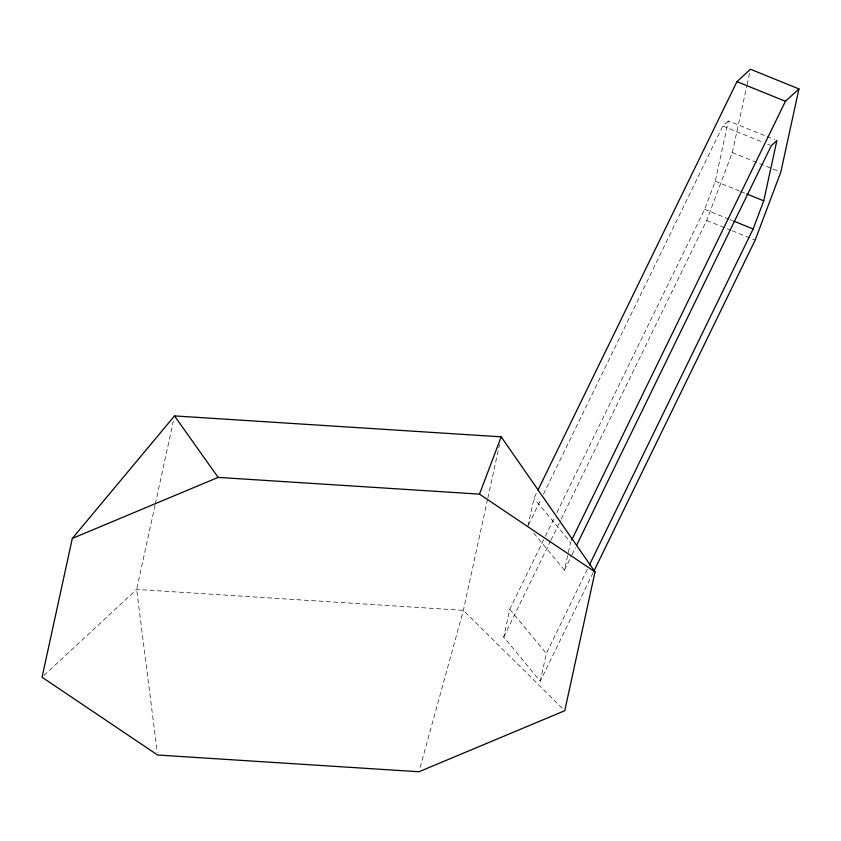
<?xml version="1.0" encoding="UTF-8"?>
<svg xmlns="http://www.w3.org/2000/svg" width="841" height="841" viewBox="0 0 841 841"><rect width="100%" height="100%" fill="white"/><g stroke="black" fill="none" stroke-linecap="round" stroke-linejoin="round"><path stroke-width="0.63" stroke-dasharray="4.21 3.15" d="M155.028 505.22L136.662 589.425L157.267 752.422M155.301 503.948L173.383 421.015M487.559 499.354L463.359 610.356L419.648 769.231M487.843 498.082L499.522 444.49M593.147 572.689L540.279 681.199L503.717 637.1L509.772 609.336L544.831 537.357M527.927 526.056L533.982 498.293L536.863 492.384M540.279 681.199L546.335 653.436L587.701 568.548M533.751 533.068L564.5 570.156L570.555 542.392L533.982 498.293M556.91 512.579L704.653 209.304L715.26 181.183L728.411 120.894L765.983 136.126M561.22 519.065L706.703 220.437L732.311 152.536L746.84 85.908M747.123 84.626L749.636 73.093M528.505 524.868L541.152 498.913M543.454 494.193L722.818 126.024L728.411 120.894M545.41 536.18L554.608 517.299M503.717 637.1L550.287 541.488M550.866 540.311L560.642 520.243M564.5 570.156L571.396 556.006M571.964 554.818L575.412 547.754M43.963 675.46L136.662 589.425L463.359 610.356L563.838 709.793M767.192 136.62L774.456 139.574M722.818 126.024L762.808 142.245M767.654 144.21L770.083 145.188M732.311 152.536L779.575 171.701M715.26 181.183L739.502 191.012M740.711 191.506L745.557 193.472M704.653 209.304L728.895 219.133M730.104 219.627L732.532 220.615M706.703 220.437L730.945 230.276M732.154 230.76L755.176 240.106M509.772 609.336L546.335 653.436"/><path stroke-width="1.26" d="M72.315 538.429L42.05 677.236L157.593 755.018L418.955 771.754L564.763 710.719L595.029 571.912L501.194 436.836L174.497 415.917L72.315 538.429L218.134 477.394L479.486 494.13L595.029 571.912M589.415 565.005L753.126 228.973L763.744 200.841L776.884 140.552L771.292 145.682L576.558 545.388M538.009 490.03L736.968 81.63L750.477 69.246L798.95 88.915L780.784 172.195L755.176 240.106L593.725 571.512M479.486 494.13L501.194 436.836M571.701 540.027L785.441 101.288L798.95 88.915M736.968 81.63L785.441 101.288M746.776 193.956L763.744 200.841M733.741 221.099L753.126 228.973M174.497 415.917L218.134 477.394"/></g></svg>
